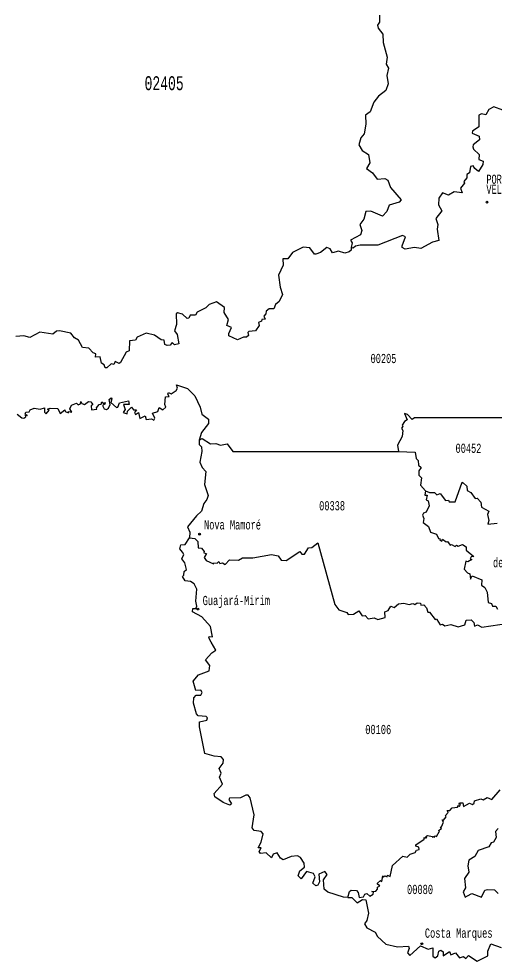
# Model space of a CAD drawing. Header units: millimetres. Extents: x 9851 to 10267, y 23387 to 23778.
# Drawn here: x 9928.47 to 9952.17, y 23599.48 to 23646.28 of the extents above; entities that cross this region are included whole.
import ezdxf
from ezdxf.enums import TextEntityAlignment as Align

# ---------------------------------------------------------------- set-up
doc = ezdxf.new("R2010")
doc.units = ezdxf.units.MM
doc.layers.add('3', color=7, linetype='Continuous')
doc.styles.add('MONOTXT', font='MONOTXT', dxfattribs={"height": 0.2})

# ---------------------------------------------------------------- blocks, each defined once
blk = doc.blocks.new('SEDE')
at = {"layer": '3', "color": 7, "linetype": 'Continuous'}
blk.add_circle((0, 0), 0.00451, dxfattribs=at)

msp = doc.modelspace()

# ---------------------------------------------------------------- linework, layer by layer
at = {"color": 7, "linetype": 'Continuous'}
for points in [[(9946.377, 23646.461), (9946.378, 23646.117), (9946.283, 23645.959), (9946.31, 23645.805), (9946.547, 23645.516), (9946.565, 23645.101), (9946.763, 23644.369), (9946.714, 23644.022), (9946.821, 23643.834), (9946.736, 23643.454), (9946.805, 23643.046), (9946.688, 23642.725), (9946.33, 23642.439), (9946.095, 23642.133), (9945.913, 23641.661), (9945.674, 23641.488), (9945.695, 23641.053), (9945.609, 23640.566), (9945.45, 23640.361), (9945.347, 23640.016), (9945.515, 23639.735), (9945.833, 23639.534), (9945.897, 23639.129), (9945.728, 23638.851), (9946.027, 23638.622), (9946.265, 23638.306), (9946.642, 23638.353), (9946.782, 23638.269), (9946.919, 23637.894), (9947.458, 23637.29), (9947.361, 23637.169), (9946.863, 23637.02), (9946.747, 23636.704), (9946.532, 23636.468), (9945.94, 23636.729), (9945.699, 23636.712), (9945.596, 23636.319), (9945.4, 23636.065), (9945.5, 23635.772), (9945.441, 23635.541), (9944.94, 23635.289), (9945.027, 23635.149), (9944.969, 23634.912)], [(9952.504, 23641.735), (9952.05, 23641.908), (9951.808, 23641.776), (9951.649, 23641.511), (9951.44, 23641.55), (9951.316, 23641.485), (9951.304, 23640.918), (9950.988, 23640.699), (9950.979, 23640.595), (9951.318, 23640.444), (9951.349, 23640.274), (9951.026, 23640.012), (9951.012, 23639.924), (9951.049, 23639.803), (9951.32, 23639.531), (9951.301, 23639.292), (9951.526, 23639.204), (9951.512, 23639.041), (9951.298, 23638.702), (9951.102, 23638.837), (9951.032, 23638.972), (9950.895, 23638.94), (9950.847, 23638.623), (9950.709, 23638.538), (9950.706, 23638.379), (9950.566, 23638.192), (9950.593, 23638.12), (9950.403, 23637.861), (9950.479, 23637.64), (9950.083, 23637.689), (9949.81, 23637.513), (9949.512, 23637.63), (9949.327, 23637.366), (9949.31, 23637.032), (9949.463, 23636.745), (9949.175, 23636.365), (9949.27, 23636.066), (9949.24, 23635.824), (9949.323, 23635.261), (9949.007, 23635.191), (9948.425, 23634.873), (9948.107, 23634.913), (9947.644, 23634.832), (9947.505, 23634.916), (9947.497, 23634.998), (9947.662, 23635.452), (9947.523, 23635.508), (9946.292, 23635.028), (9945.421, 23635.034), (9945.178, 23634.984), (9945.069, 23634.879), (9944.969, 23634.912)], [(9944.969, 23634.912), (9944.963, 23634.784), (9944.878, 23634.701), (9944.647, 23634.632), (9944.342, 23634.73), (9944.044, 23634.649), (9943.924, 23634.86), (9943.765, 23634.914), (9943.452, 23634.672), (9943.222, 23634.589), (9943.146, 23634.591), (9942.918, 23634.904), (9942.594, 23634.931), (9942.052, 23634.675), (9941.817, 23634.36), (9941.585, 23634.365), (9941.601, 23634.05), (9941.358, 23633.551), (9941.438, 23632.947), (9941.561, 23632.594), (9941.397, 23632.239), (9941.221, 23632.084), (9941.129, 23631.869), (9940.896, 23631.877), (9940.752, 23631.751), (9940.739, 23631.618), (9940.63, 23631.51), (9940.699, 23631.361), (9940.537, 23631.337), (9940.513, 23631.258), (9940.364, 23631.201), (9940.401, 23631.048), (9940.222, 23630.775), (9939.897, 23630.749), (9939.835, 23630.703), (9939.869, 23630.546), (9939.779, 23630.471), (9939.62, 23630.469), (9939.329, 23630.328), (9938.903, 23630.526), (9938.889, 23630.646), (9939.022, 23630.942), (9938.796, 23631.044), (9938.874, 23631.348), (9938.668, 23631.7), (9938.677, 23631.94), (9938.291, 23632.22), (9937.916, 23632.094), (9937.753, 23631.926), (9937.331, 23631.702), (9937.245, 23631.565), (9936.982, 23631.552), (9936.905, 23631.416), (9936.822, 23631.401), (9936.59, 23631.601), (9936.355, 23631.679), (9936.287, 23631.633), (9936.296, 23631.09), (9936.192, 23630.784), (9936.324, 23630.595), (9936.41, 23630.133), (9936.191, 23630.091), (9936.079, 23630.204), (9935.988, 23630.07), (9935.83, 23630.06), (9935.726, 23630.097), (9935.692, 23630.32), (9935.534, 23630.328), (9935.201, 23630.572), (9934.79, 23630.658), (9934.341, 23630.462), (9934.259, 23630.324), (9933.963, 23630.283), (9933.948, 23629.793), (9933.797, 23629.72), (9933.522, 23629.206), (9933.458, 23629.166), (9933.254, 23629.26), (9933.192, 23629.107), (9933.05, 23629.143), (9932.842, 23628.94), (9932.757, 23628.946), (9932.704, 23629.091), (9932.577, 23629.174), (9932.507, 23629.496), (9932.275, 23629.473), (9932.292, 23629.632), (9932.154, 23629.689), (9931.948, 23629.922), (9931.631, 23629.959), (9931.439, 23630.321), (9931.241, 23630.434), (9931.055, 23630.665), (9930.491, 23630.788), (9930.333, 23630.773), (9930.16, 23630.614), (9929.519, 23630.709), (9929.021, 23630.452), (9928.71, 23630.537), (9928.324, 23630.503)], [(9928.381, 23626.651), (9928.616, 23626.459), (9928.721, 23626.45), (9928.813, 23626.509), (9928.799, 23626.594), (9928.899, 23626.573), (9928.792, 23626.649), (9928.813, 23626.74), (9928.987, 23626.758), (9929.033, 23626.864), (9929.228, 23626.939), (9929.529, 23626.886), (9929.746, 23626.954), (9929.745, 23626.738), (9929.833, 23626.655), (9929.974, 23626.836), (9929.886, 23626.896), (9930.022, 23626.949), (9930.409, 23626.921), (9930.516, 23626.674), (9930.76, 23626.853), (9930.771, 23626.774), (9930.936, 23626.709), (9930.938, 23626.781), (9931.101, 23626.749), (9931.007, 23626.902), (9931.086, 23627.09), (9931.326, 23627.196), (9931.417, 23627.107), (9931.53, 23627.159), (9931.555, 23627.27), (9931.604, 23627.168), (9931.727, 23627.128), (9931.921, 23627.277), (9932.044, 23627.263), (9932.139, 23627.119), (9932.066, 23627.05), (9932.072, 23626.866), (9932.336, 23626.892), (9932.322, 23626.962), (9932.456, 23627.122), (9932.553, 23627.132), (9932.588, 23627.25), (9932.684, 23627.174), (9932.759, 23627.23), (9932.742, 23627.139), (9932.626, 23627.072), (9932.7, 23626.916), (9932.823, 23626.883), (9932.92, 23626.933), (9933.004, 23627.128), (9932.959, 23627.379), (9933.048, 23627.453), (9933.092, 23627.4), (9933.031, 23627.215), (9933.315, 23626.976), (9933.384, 23626.998), (9933.467, 23627.2), (9933.908, 23627.307), (9933.943, 23627.123), (9933.667, 23627.115), (9933.747, 23626.871), (9933.652, 23626.723), (9933.841, 23626.667), (9933.864, 23626.798), (9934.069, 23626.985), (9934.156, 23626.862), (9934.316, 23626.855), (9934.219, 23626.721), (9934.265, 23626.634), (9934.418, 23626.728), (9934.482, 23626.429), (9934.747, 23626.555), (9934.788, 23626.378), (9935.058, 23626.416), (9935.177, 23626.35), (9935.228, 23626.443), (9935.114, 23626.694), (9935.365, 23626.777), (9935.432, 23626.981), (9935.622, 23626.865), (9935.767, 23626.983), (9935.715, 23627.12), (9935.752, 23627.507), (9935.928, 23627.521), (9935.859, 23627.643), (9935.892, 23627.718), (9936.039, 23627.66), (9936.287, 23627.826), (9936.343, 23627.933), (9936.297, 23628.106), (9936.842, 23627.92), (9937.212, 23627.56), (9937.477, 23626.996), (9937.552, 23626.651), (9937.884, 23626.398), (9937.881, 23626.174), (9937.545, 23625.736), (9937.428, 23625.354)], [(9953.905, 23626.467), (9948.11, 23626.462), (9947.992, 23626.377), (9947.768, 23626.628), (9947.624, 23626.675), (9947.752, 23626.356), (9947.61, 23626.285), (9947.5, 23626.102), (9947.531, 23626.027), (9947.467, 23625.954), (9947.542, 23625.836), (9947.494, 23625.527), (9947.265, 23625.107), (9947.317, 23624.793)], [(9937.428, 23625.354), (9937.427, 23625.14), (9937.535, 23625.02), (9937.557, 23624.787), (9937.462, 23624.258), (9937.567, 23623.99), (9937.752, 23623.788), (9937.687, 23623.147), (9937.87, 23622.607), (9937.809, 23622.406), (9937.647, 23622.214), (9937.538, 23621.82), (9937.292, 23621.589), (9936.84, 23621.052), (9936.954, 23620.787), (9936.943, 23620.506)], [(9937.428, 23625.354), (9937.578, 23625.431), (9937.986, 23625.163), (9938.246, 23625.187), (9938.48, 23625.106), (9938.813, 23625.175), (9939.09, 23624.794), (9947.317, 23624.793)], [(9947.317, 23624.793), (9948.141, 23624.763), (9948.189, 23624.434), (9948.302, 23624.345), (9948.315, 23624.11), (9948.439, 23623.987), (9948.334, 23623.824), (9948.335, 23623.615), (9948.458, 23623.475), (9948.406, 23623.116), (9948.666, 23622.833)], [(9948.666, 23622.833), (9948.854, 23622.752), (9949.11, 23622.754), (9949.222, 23622.642), (9949.385, 23622.707), (9949.65, 23622.363), (9949.794, 23622.375), (9949.839, 23622.284), (9950.14, 23622.289), (9950.473, 23623.261), (9950.538, 23623.234), (9950.72, 23623.075), (9950.737, 23622.859), (9950.915, 23622.749), (9951.118, 23622.463), (9951.228, 23622.465), (9951.404, 23622.274), (9951.443, 23622.021), (9951.809, 23621.823), (9951.745, 23621.666), (9951.806, 23621.362), (9951.753, 23621.183), (9952.221, 23621.231)], [(9948.666, 23622.833), (9948.631, 23622.614), (9948.736, 23622.616), (9948.7, 23622.387), (9948.787, 23622.34), (9948.847, 23622.085), (9948.7, 23621.783), (9948.557, 23621.724), (9948.508, 23621.62), (9948.572, 23621.46), (9948.545, 23621.27), (9948.808, 23621.062), (9948.905, 23620.779), (9949.202, 23620.678), (9949.305, 23620.466), (9949.393, 23620.452), (9949.376, 23620.384), (9949.47, 23620.339), (9949.504, 23620.43), (9949.68, 23620.298), (9949.749, 23620.316), (9949.886, 23620.133), (9949.959, 23620.165), (9950.128, 23620.066), (9950.193, 23620.133), (9950.29, 23620.086), (9950.492, 23620.163), (9950.672, 23620.052), (9950.679, 23619.89), (9951.067, 23619.579), (9950.93, 23619.555), (9950.87, 23619.465), (9950.962, 23619.429), (9950.761, 23619.307), (9950.661, 23619.347), (9950.588, 23618.943), (9950.752, 23618.757), (9950.867, 23618.71), (9950.902, 23618.457), (9950.976, 23618.608), (9951.453, 23618.419), (9951.447, 23618.146), (9951.604, 23618.027), (9951.73, 23617.798), (9951.77, 23617.286), (9951.93, 23617.241), (9951.986, 23617.108), (9952.157, 23617.106), (9952.239, 23616.955)], [(9944.812, 23602.64), (9944.595, 23602.649), (9943.807, 23602.903), (9943.635, 23603.052), (9943.604, 23603.511), (9943.783, 23603.79), (9943.666, 23603.926), (9943.372, 23603.796), (9943.392, 23603.411), (9943.316, 23603.253), (9943.215, 23603.217), (9943.069, 23603.347), (9943.183, 23603.673), (9943.1, 23603.833), (9942.748, 23603.936), (9942.486, 23603.575), (9942.335, 23603.722), (9942.415, 23603.962), (9942.657, 23604.152), (9942.631, 23604.348), (9942.455, 23604.63), (9942.31, 23604.706), (9941.983, 23604.673), (9941.587, 23604.513), (9941.458, 23604.59), (9941.3, 23604.853), (9941.097, 23604.794), (9941.006, 23604.609), (9940.752, 23604.863), (9940.469, 23604.82), (9940.404, 23604.928), (9940.495, 23605.101), (9940.344, 23605.107), (9940.499, 23605.38), (9940.607, 23605.804), (9940.497, 23605.912), (9940.158, 23605.968), (9940.051, 23606.105), (9940.159, 23606.753), (9939.952, 23607.593), (9939.852, 23607.719), (9939.733, 23607.73), (9939.475, 23607.591), (9938.928, 23607.579), (9938.896, 23607.513), (9939.023, 23607.297), (9938.943, 23607.231), (9938.61, 23607.355), (9938.198, 23607.641), (9938.164, 23607.799), (9938.576, 23608.265), (9938.44, 23608.613), (9938.509, 23608.808), (9938.408, 23609.052), (9938.617, 23609.316), (9938.638, 23609.492), (9938.508, 23609.632), (9938.163, 23609.656), (9937.705, 23609.792), (9937.439, 23611.109), (9937.442, 23611.37), (9937.8, 23611.453), (9937.84, 23611.555), (9937.772, 23611.636), (9937.37, 23611.668), (9937.289, 23611.768), (9937.144, 23612.283), (9937.151, 23612.563), (9937.269, 23612.683), (9937.511, 23612.682), (9937.571, 23612.825), (9937.502, 23612.93), (9937.26, 23612.918), (9937.119, 23613.376), (9937.391, 23613.695), (9937.914, 23613.901), (9937.949, 23614.161), (9937.74, 23614.451), (9938.058, 23614.792), (9938.253, 23614.929), (9938.022, 23615.326), (9937.896, 23615.541), (9937.923, 23615.606), (9938.092, 23615.578), (9937.992, 23616.103), (9937.554, 23616.573), (9937.088, 23616.834), (9937.102, 23616.996), (9937.253, 23616.991), (9937.31, 23617.101), (9937.262, 23617.362), (9937.302, 23617.959), (9937.174, 23618.223), (9937, 23618.331), (9936.732, 23618.361), (9936.593, 23618.589), (9936.665, 23618.652), (9936.675, 23618.831), (9936.786, 23618.931), (9936.711, 23619.259), (9936.555, 23619.451), (9936.654, 23619.677), (9936.602, 23619.793), (9936.465, 23619.947), (9936.518, 23620.147), (9936.728, 23620.169), (9936.943, 23620.506)], [(9936.943, 23620.506), (9937.206, 23620.469), (9937.363, 23620.32), (9937.379, 23620.004), (9937.531, 23619.985), (9937.669, 23619.82), (9937.65, 23619.756), (9937.781, 23619.717), (9937.669, 23619.529), (9937.774, 23619.373), (9938.133, 23619.206), (9938.153, 23619.265), (9938.317, 23619.244), (9938.405, 23619.328), (9938.449, 23619.227), (9938.578, 23619.258), (9938.71, 23619.176), (9938.934, 23619.41), (9939.373, 23619.4), (9939.582, 23619.516), (9940.095, 23619.501), (9941.007, 23619.67), (9941.353, 23619.612), (9941.493, 23619.399), (9941.747, 23619.368), (9942.425, 23619.823), (9942.523, 23619.69), (9942.645, 23619.687), (9942.85, 23620.013), (9943.022, 23620.017), (9943.318, 23620.246), (9944.16, 23617.191), (9944.352, 23616.922), (9944.753, 23616.792), (9944.823, 23616.699), (9945.089, 23616.712), (9945.349, 23616.868), (9945.509, 23616.63), (9945.665, 23616.65), (9945.815, 23616.484), (9946.119, 23616.525), (9946.294, 23616.443), (9946.658, 23616.552), (9946.635, 23616.827), (9946.81, 23616.897), (9946.944, 23617.112), (9947.099, 23617.041), (9947.324, 23617.225), (9947.577, 23617.254), (9947.848, 23617.186), (9948.031, 23617.242), (9948.136, 23617.184), (9948.24, 23617.267), (9948.405, 23617.262), (9948.431, 23617.156), (9948.583, 23617.176), (9948.718, 23617.031), (9948.779, 23616.815), (9948.855, 23616.805), (9949.141, 23616.449), (9949.206, 23616.486), (9949.229, 23616.438), (9949.394, 23616.187), (9949.512, 23616.22), (9949.618, 23616.124), (9949.92, 23616.193), (9950.277, 23616.08), (9950.619, 23616.182), (9950.672, 23616.414), (9950.928, 23616.429), (9951.062, 23616.291), (9951.088, 23616.109), (9951.245, 23616.173), (9951.449, 23616.063), (9953.69, 23616.397)], [(9944.812, 23602.64), (9944.89, 23602.946), (9944.973, 23603.009), (9945.228, 23602.986), (9945.323, 23602.883), (9945.366, 23602.643), (9945.586, 23602.666), (9945.642, 23602.812), (9945.752, 23602.835), (9945.898, 23602.704), (9946.07, 23602.805), (9946.074, 23602.898), (9945.997, 23602.93), (9946.202, 23602.956), (9946.28, 23603.052), (9946.28, 23603.158), (9946.385, 23603.227), (9946.269, 23603.294), (9946.28, 23603.356), (9946.434, 23603.489), (9946.492, 23603.439), (9946.539, 23603.712), (9946.569, 23603.655), (9946.646, 23603.713), (9946.752, 23603.674), (9946.775, 23603.743), (9946.908, 23603.684), (9947.014, 23604.221), (9947.527, 23604.696), (9947.752, 23604.637), (9947.891, 23604.792), (9948.155, 23604.869), (9948.215, 23604.986), (9948.34, 23605.021), (9948.333, 23605.132), (9948.173, 23605.192), (9948.182, 23605.248), (9948.601, 23605.542), (9948.595, 23605.621), (9948.628, 23605.564), (9948.674, 23605.63), (9948.73, 23605.604), (9948.684, 23605.666), (9948.756, 23605.713), (9949, 23605.676), (9949.012, 23605.619), (9949.056, 23605.673), (9949.107, 23605.627), (9949.119, 23605.695), (9949.199, 23605.665), (9949.352, 23605.94), (9949.308, 23605.964), (9949.45, 23606.073), (9949.401, 23606.149), (9949.458, 23606.157), (9949.546, 23606.381), (9949.483, 23606.503), (9949.555, 23606.487), (9949.68, 23606.647), (9949.655, 23606.719), (9949.78, 23606.859), (9949.729, 23606.959), (9949.868, 23606.959), (9949.984, 23607.093), (9950.254, 23607.129), (9950.294, 23607.215), (9950.354, 23607.155), (9950.395, 23607.265), (9950.318, 23607.28), (9950.345, 23607.34), (9950.507, 23607.339), (9950.551, 23607.159), (9950.846, 23607.321), (9951.001, 23607.254), (9951.077, 23607.331), (9951.095, 23607.442), (9951.406, 23607.534), (9951.517, 23607.493), (9951.719, 23607.606), (9951.961, 23607.513), (9952.37, 23607.992)], [(9952.269, 23606.07), (9952.131, 23605.922), (9952.173, 23605.623), (9952.036, 23605.384), (9951.923, 23605.347), (9951.797, 23605.156), (9951.275, 23604.973), (9951.104, 23604.674), (9950.818, 23604.487), (9950.755, 23604.218), (9950.813, 23603.898), (9950.593, 23603.578), (9950.641, 23603.125), (9950.538, 23602.929), (9950.627, 23602.658), (9950.75, 23602.725), (9950.967, 23602.842), (9951.446, 23602.663), (9951.613, 23603), (9951.736, 23603.042), (9952.083, 23603.023), (9952.267, 23602.846)], [(9944.812, 23602.64), (9944.999, 23602.643), (9945.264, 23602.373), (9945.53, 23602.541), (9945.695, 23602.519), (9945.829, 23601.854), (9945.752, 23601.495), (9945.627, 23601.329), (9945.752, 23601.134), (9946.157, 23600.925), (9946.282, 23600.703), (9946.696, 23600.326), (9947.266, 23600.197), (9947.81, 23600.218), (9947.85, 23600.107), (9947.769, 23599.889), (9947.89, 23599.767), (9948.413, 23600.242), (9948.79, 23600.068), (9949.018, 23600.137), (9949.024, 23599.726), (9949.139, 23599.65), (9949.275, 23599.749), (9949.32, 23599.98), (9949.419, 23600.032), (9949.532, 23599.935), (9949.532, 23599.739), (9949.847, 23599.956), (9949.919, 23599.789), (9950.158, 23599.887), (9950.356, 23599.645), (9950.555, 23599.715), (9950.665, 23599.617), (9950.799, 23599.764), (9951.228, 23599.479), (9951.75, 23599.736), (9951.75, 23599.977), (9951.906, 23600.333), (9952.418, 23600.162)]]:
    msp.add_lwpolyline(points, dxfattribs=at)
for p in [(9951.713, 23637.174), (9937.444, 23620.685), (9937.358, 23616.963), (9948.48, 23600.343)]:
    msp.add_point(p, dxfattribs=at)

# ---------------------------------------------------------------- block references
at = {"color": 7, "linetype": 'Continuous', "zscale": 10}
for p, xscale, yscale, rotation in [((9951.713, 23637.174), 10, 10, 357.931013382479), ((9937.444, 23620.685), 9.99998991883203, 9.99998991883203, 357.1330514245026), ((9937.358, 23616.963), 10.000020870182, 10.000020870182, 357.024864026287), ((9948.48, 23600.343), 10.00002348788282, 10.00002348788282, 356.8741737313026)]:
    msp.add_blockref('SEDE', p, dxfattribs=dict(at, xscale=xscale, yscale=yscale, rotation=rotation))

# ---------------------------------------------------------------- texts
at = {"color": 7, "linetype": 'Continuous', "style": 'MONOTXT', "width": 0.649999}
msp.add_text('02405', height=0.6897, rotation=0, dxfattribs=at).set_placement((9935.682, 23643.08), align=Align.MIDDLE)
at = {"color": 7, "linetype": 'Continuous', "style": 'MONOTXT'}
for s, height, rotation, width, p in [('PORTO ', 0.4537, 359.9997, 0.650004, (9951.683, 23638.082)), ('VELHO', 0.4537, 359.9997, 0.650004, (9951.683, 23637.583)), ('00452', 0.456, 360, 0.650002, (9950.152, 23624.722)), ('00338', 0.4564, 360, 0.65, (9943.381, 23621.865)), ('00106', 0.4581, 360, 0.650003, (9945.67, 23610.754)), ('Costa Marques', 0.45983, 0, 0.649998, (9948.628, 23600.641))]:
    msp.add_text(s, height=height, rotation=rotation, dxfattribs=dict(at, width=width)).set_placement(p)
for s, height, width, p in [('00205', 0.4554, 0.65, (9945.934, 23629.18)), ('Nova Mamor%%233', 0.45658, 0.650003, (9937.666, 23620.918)), ('Guajar%%225-Mirim', 0.45714, 0.649997, (9937.596, 23617.161)), ('00080', 0.4595, 0.649998, (9947.743, 23602.81))]:
    msp.add_text(s, height=height, dxfattribs=dict(at, width=width)).set_placement(p)
at = {"color": 7, "linetype": 'Continuous', "style": 'MONOTXT', "width": 0.650002}
msp.add_text('de Rond%%244nia', height=0.45688, rotation=0.0241, dxfattribs=at).set_placement((9954.84, 23619.043), align=Align.RIGHT)

doc.saveas('drawing.dxf')
